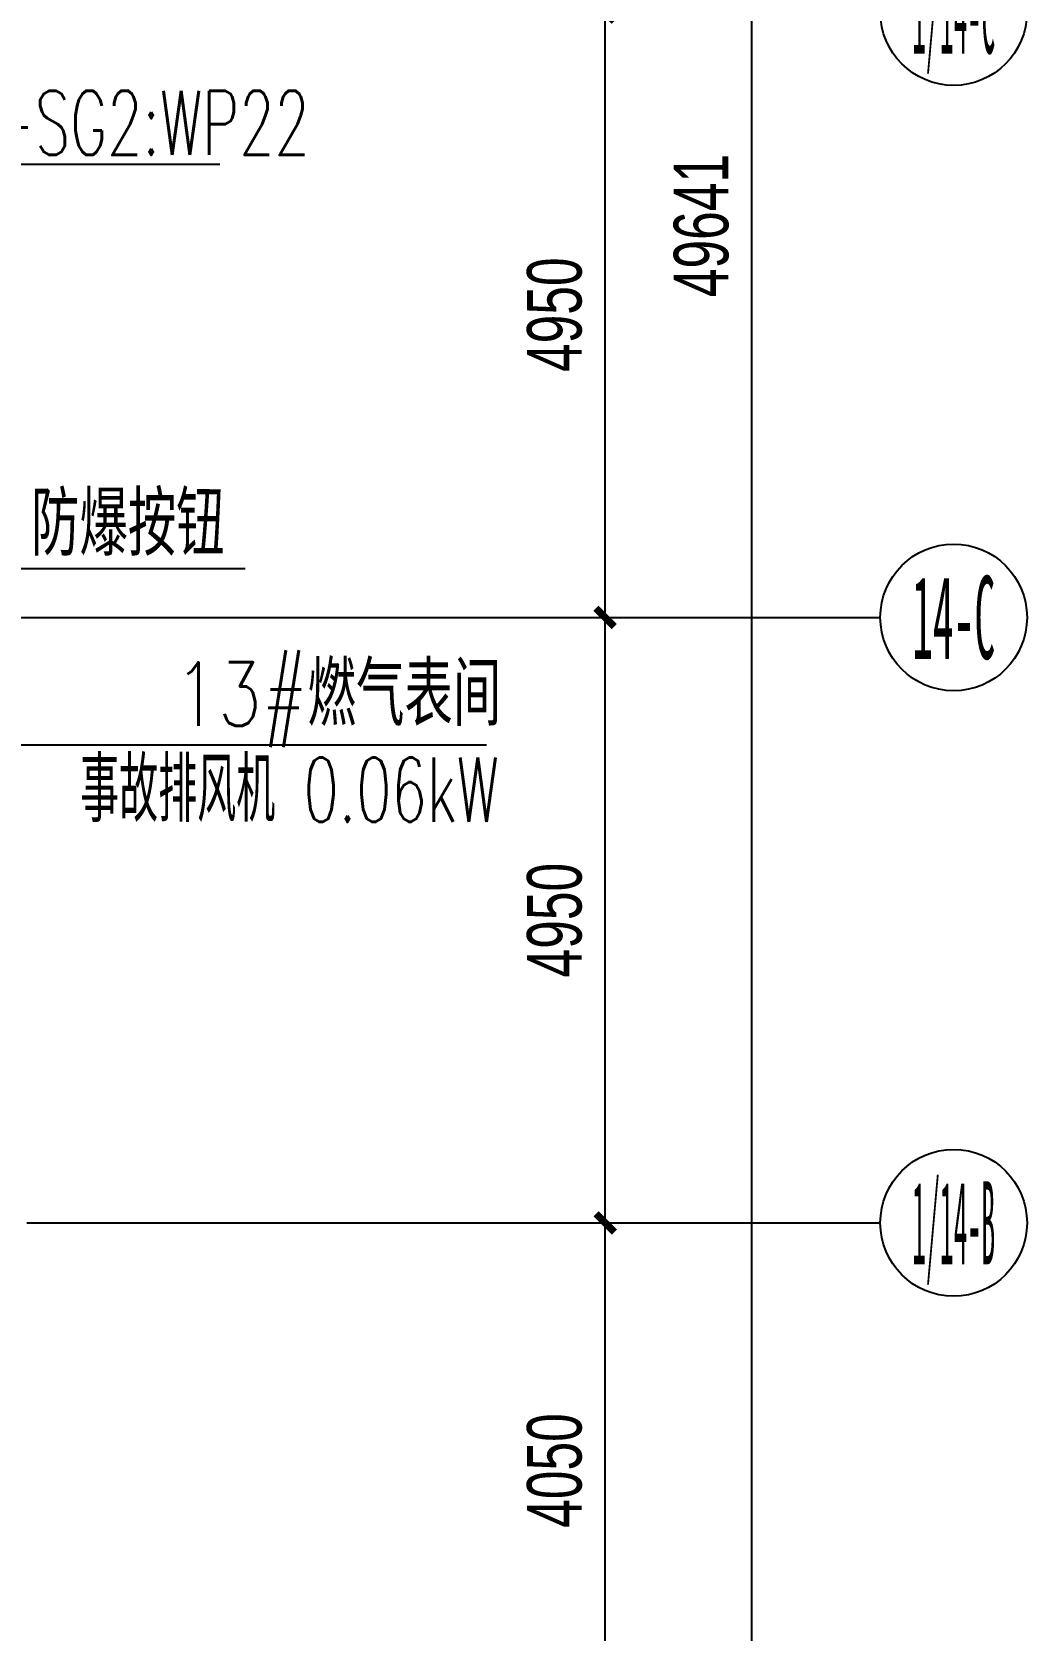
# Model space of a CAD drawing. Extents: x -233336 to 840473, y -28113 to 330904.
# Drawn here: x 119322 to 127460, y 186621 to 199687 of the extents above; entities that cross this region are included whole.
import ezdxf
from ezdxf.enums import TextEntityAlignment as Align
from ezdxf.xclip import XClip

# ---------------------------------------------------------------- set-up
doc = ezdxf.new("R2010")
doc.units = 0
doc.header["$LTSCALE"] = 1000
doc.header["$XCLIPFRAME"] = 2
doc.linetypes.add('104-14# 核心筒$0$DOTE', pattern=[2.42, 2, -0.2, 0.02, -0.2])
doc.layers.get('0').update_dxf_attribs({"linetype": 'CONTINUOUS'})
doc.layers.get('Defpoints').update_dxf_attribs({"linetype": 'CONTINUOUS'})
for name, color, linetype in [('104-14# 核心筒$0$01-标注_轴线坐标', 8, 'CONTINUOUS'), ('104-14# 核心筒$0$A_AXIS-轴线', 8, '104-14# 核心筒$0$DOTE'), ('104-14# 核心筒$0$AXIS_TEXT', 7, 'CONTINUOUS'), ('AXIS_TEXT', 7, 'CONTINUOUS')]:
    doc.layers.add(name, color=color, linetype=linetype)
doc.layers.add('2019.06.25燃气表间不打印', color=7, linetype='CONTINUOUS', plot=False)
doc.styles.add('104-14# 核心筒$0$_TCH_AXIS', font='STXIHEI.TTF', dxfattribs={"width": 0.8})
doc.styles.add('104-14# 核心筒$0$_TCH_DIM_T3', font='ros.shx', dxfattribs={"width": 0.705882, "bigfont": 'jd.shx'})
doc.styles.add('_TEL_DIM', font='ROMANS2', dxfattribs={"width": 0.8, "height": 3.5, "bigfont": 'HZDF2'})
doc.styles.add('COMPLEX', font='COMPLEX')
doc.dimstyles.new('104-14# 核心筒$0$_TCH_ARCH&&150', dxfattribs={"dimtxt": 446.25, "dimasz": 150, "dimexe": 375, "dimexo": 450, "dimgap": 189.375, "dimtad": 1, "dimdec": 0, "dimzin": 0, "dimdsep": 46, "dimtxsty": '104-14# 核心筒$0$_TCH_DIM_T3', "dimblk": '104-14# 核心筒$0$_ArchTick', "dimcen": 0.09, "dimclrt": 7, "dimazin": 2, "dimtfac": 1, "dimtdec": 0, "dimtix": 1, "dimtmove": 2, "dimatfit": 3, "dimfxl": 0, "dimtolj": 1, "dimtzin": 0, "dimarcsym": 0})

# ---------------------------------------------------------------- blocks, each defined once
blk = doc.blocks.new('_AXISO')
blk.add_circle((0, 0), 0.5)
at = {"layer": 'AXIS_TEXT', "style": 'COMPLEX', "width": 1.041667}
blk.add_attdef('A', text='', height=0.56, dxfattribs=at).set_placement((-0.25, -0.28), (0.25, -0.28), align=Align.FIT)
blk = doc.blocks.new('104-14# 核心筒$0$_ArchTick')
at = {"color": 0, "linetype": 'ByBlock', "const_width": 0.4}
blk.add_lwpolyline([(-0.5, -0.5), (0.5, 0.5)], dxfattribs=at)
blk = doc.blocks.new('*D411')
at = {"layer": '104-14# 核心筒$0$01-标注_轴线坐标', "color": 0, "lineweight": -2}
for p, q in [((120710, 189950), (124385, 189950)), ((124010, 185900), (124010, 189950)), ((120710, 185900), (124385, 185900))]:
    blk.add_line(p, q, dxfattribs=at)
at = {"layer": 'Defpoints', "color": 0}
for p in [(120260, 189950), (124010, 189950), (120260, 185900)]:
    blk.add_point(p, dxfattribs=at)
at = {"layer": '104-14# 核心筒$0$01-标注_轴线坐标', "color": 0, "lineweight": -2, "xscale": 150, "yscale": 150, "zscale": 150}
for p, rotation in [((124010, 189950), 90), ((124010, 185900), 270)]:
    blk.add_blockref('104-14# 核心筒$0$_ArchTick', p, dxfattribs=dict(at, rotation=rotation))
at = {"layer": '104-14# 核心筒$0$01-标注_轴线坐标', "color": 7, "insert": (123597, 187925), "char_height": 446.2, "attachment_point": 5, "rotation": 90, "style": '104-14# 核心筒$0$_TCH_DIM_T3'}
blk.add_mtext('\\A1;4050', dxfattribs=at)
blk = doc.blocks.new('*D412')
at = {"layer": '104-14# 核心筒$0$01-标注_轴线坐标', "color": 0, "lineweight": -2}
for p, q in [((120710, 194900), (124385, 194900)), ((124010, 189950), (124010, 194900)), ((120710, 189950), (124385, 189950))]:
    blk.add_line(p, q, dxfattribs=at)
at = {"layer": 'Defpoints', "color": 0}
for p in [(120260, 194900), (124010, 194900), (120260, 189950)]:
    blk.add_point(p, dxfattribs=at)
at = {"layer": '104-14# 核心筒$0$01-标注_轴线坐标', "color": 0, "lineweight": -2, "xscale": 150, "yscale": 150, "zscale": 150}
for p, rotation in [((124010, 194900), 90), ((124010, 189950), 270)]:
    blk.add_blockref('104-14# 核心筒$0$_ArchTick', p, dxfattribs=dict(at, rotation=rotation))
at = {"layer": '104-14# 核心筒$0$01-标注_轴线坐标', "color": 7, "insert": (123597, 192425), "char_height": 446.2, "attachment_point": 5, "rotation": 90, "style": '104-14# 核心筒$0$_TCH_DIM_T3'}
blk.add_mtext('\\A1;4950', dxfattribs=at)
blk = doc.blocks.new('*D413')
at = {"layer": '104-14# 核心筒$0$01-标注_轴线坐标', "color": 0, "lineweight": -2}
for p, q in [((120710, 199850), (124385, 199850)), ((124010, 194900), (124010, 199850)), ((120710, 194900), (124385, 194900))]:
    blk.add_line(p, q, dxfattribs=at)
at = {"layer": 'Defpoints', "color": 0}
for p in [(120260, 199850), (124010, 199850), (120260, 194900)]:
    blk.add_point(p, dxfattribs=at)
at = {"layer": '104-14# 核心筒$0$01-标注_轴线坐标', "color": 0, "lineweight": -2, "xscale": 150, "yscale": 150, "zscale": 150}
for p, rotation in [((124010, 199850), 90), ((124010, 194900), 270)]:
    blk.add_blockref('104-14# 核心筒$0$_ArchTick', p, dxfattribs=dict(at, rotation=rotation))
at = {"layer": '104-14# 核心筒$0$01-标注_轴线坐标', "color": 7, "insert": (123597, 197375), "char_height": 446.2, "attachment_point": 5, "rotation": 90, "style": '104-14# 核心筒$0$_TCH_DIM_T3'}
blk.add_mtext('\\A1;4950', dxfattribs=at)
blk = doc.blocks.new('*D476')
at = {"layer": '104-14# 核心筒$0$01-标注_轴线坐标', "color": 0, "lineweight": -2}
for p, q in [((120710, 222925), (125585, 222925)), ((125210, 173284), (125210, 222925)), ((120710, 173284), (125585, 173284))]:
    blk.add_line(p, q, dxfattribs=at)
at = {"layer": 'Defpoints', "color": 0}
for p in [(120260, 222925), (125210, 222925), (120260, 173284)]:
    blk.add_point(p, dxfattribs=at)
at = {"layer": '104-14# 核心筒$0$01-标注_轴线坐标', "color": 0, "lineweight": -2, "xscale": 150, "yscale": 150, "zscale": 150}
for p, rotation in [((125210, 222925), 90), ((125210, 173284), 270)]:
    blk.add_blockref('104-14# 核心筒$0$_ArchTick', p, dxfattribs=dict(at, rotation=rotation))
at = {"layer": '104-14# 核心筒$0$01-标注_轴线坐标', "color": 7, "insert": (124797, 198104), "char_height": 446.2, "attachment_point": 5, "rotation": 90, "style": '104-14# 核心筒$0$_TCH_DIM_T3'}
blk.add_mtext('\\A1;49641', dxfattribs=at)
blk = doc.blocks.new('104-14# 核心筒')
at = {"layer": '104-14# 核心筒$0$01-标注_轴线坐标'}
for p, q in [((120259.9, 194900), (126259.9, 194900)), ((120259.9, 189950), (126259.9, 189950))]:
    blk.add_line(p, q, dxfattribs=at)
at = {"layer": '104-14# 核心筒$0$A_AXIS-轴线'}
for p, q in [((-9370.1, 194900), (120259.9, 194900)), ((109600, 189950), (120259.9, 189950))]:
    blk.add_line(p, q, dxfattribs=at)
at = {"layer": '104-14# 核心筒$0$01-标注_轴线坐标'}
ref = blk.add_blockref('_AXISO', (126859.9, 199850), dxfattribs=dict(at, xscale=1200, yscale=1200, zscale=1200))
ref.add_attrib('A', '1/14-C', dxfattribs={"layer": '104-14# 核心筒$0$AXIS_TEXT', "height": 678.82, "style": '104-14# 核心筒$0$_TCH_AXIS', "width": 0.287839}).set_placement((126520.5, 199510.6), (127199.3, 199510.6), align=Align.FIT)
ref = blk.add_blockref('_AXISO', (126859.9, 194900), dxfattribs=dict(at, xscale=1200, yscale=1200, zscale=1200))
ref.add_attrib('A', '14-C', dxfattribs={"layer": '104-14# 核心筒$0$AXIS_TEXT', "height": 678.82, "style": '104-14# 核心筒$0$_TCH_AXIS', "width": 0.414447}).set_placement((126520.5, 194560.6), (127199.3, 194560.6), align=Align.FIT)
ref = blk.add_blockref('_AXISO', (126859.9, 189950), dxfattribs=dict(at, xscale=1200, yscale=1200, zscale=1200))
ref.add_attrib('A', '1/14-B', dxfattribs={"layer": '104-14# 核心筒$0$AXIS_TEXT', "height": 678.82, "style": '104-14# 核心筒$0$_TCH_AXIS', "width": 0.310732}).set_placement((126520.5, 189610.6), (127199.3, 189610.6), align=Align.FIT)
for p1, p2, distance, text, picture, middle in [((120259.9, 173283.6), (120259.9, 222925), -4950, '49641', '*D476', (124797.4, 198104.3)), ((120259.9, 194900), (120259.9, 199850), -3750, '4950', '*D413', (123597.4, 197375)), ((120259.9, 189950), (120259.9, 194900), -3750, '4950', '*D412', (123597.4, 192425)), ((120259.9, 185900), (120259.9, 189950), -3750, '4050', '*D411', (123597.4, 187925))]:
    dim = blk.add_aligned_dim(p1=p1, p2=p2, distance=distance, text=text, dimstyle='104-14# 核心筒$0$_TCH_ARCH&&150', dxfattribs=at)
    dim.commit()
    dim.dimension.update_dxf_attribs({"geometry": picture, "text_midpoint": middle})
blk = doc.blocks.new('X-104 14#平面')
ref = blk.add_blockref('104-14# 核心筒', (0, 0))
XClip(ref).set_block_clipping_path([(-38664.3623821461, -25500), (139216.5485069363, 330900)])

msp = doc.modelspace()

# ---------------------------------------------------------------- linework, layer by layer
at = {"layer": '2019.06.25燃气表间不打印'}
for p, q in [((119052.6, 195300.2), (121066.4, 195300.2)), ((119044, 193858.4), (123038.5, 193858.4))]:
    msp.add_line(p, q, dxfattribs=at)
msp.add_lwpolyline([(117329.3, 198606.6), (120859.1, 198606.6)], dxfattribs=at)

# ---------------------------------------------------------------- block references
msp.add_blockref('X-104 14#平面', (0, 0))

# ---------------------------------------------------------------- texts
at = {"layer": '2019.06.25燃气表间不打印', "color": 7, "style": '_TEL_DIM'}
for s, height, width, p in [('WD-AT-SG2:WP22', 525, 0.64, (117460.5, 198681.6)), ('防爆按钮', 520.87, 0.8, (119314.9, 195405.2)), ('13#燃气表间', 520.87, 0.8, (120486.8, 194013.1)), ('事故排风机 0.06kW', 525, 0.64, (119716.1, 193228.4))]:
    msp.add_text(s, height=height, dxfattribs=dict(at, width=width)).set_placement(p)

doc.saveas('drawing.dxf')
